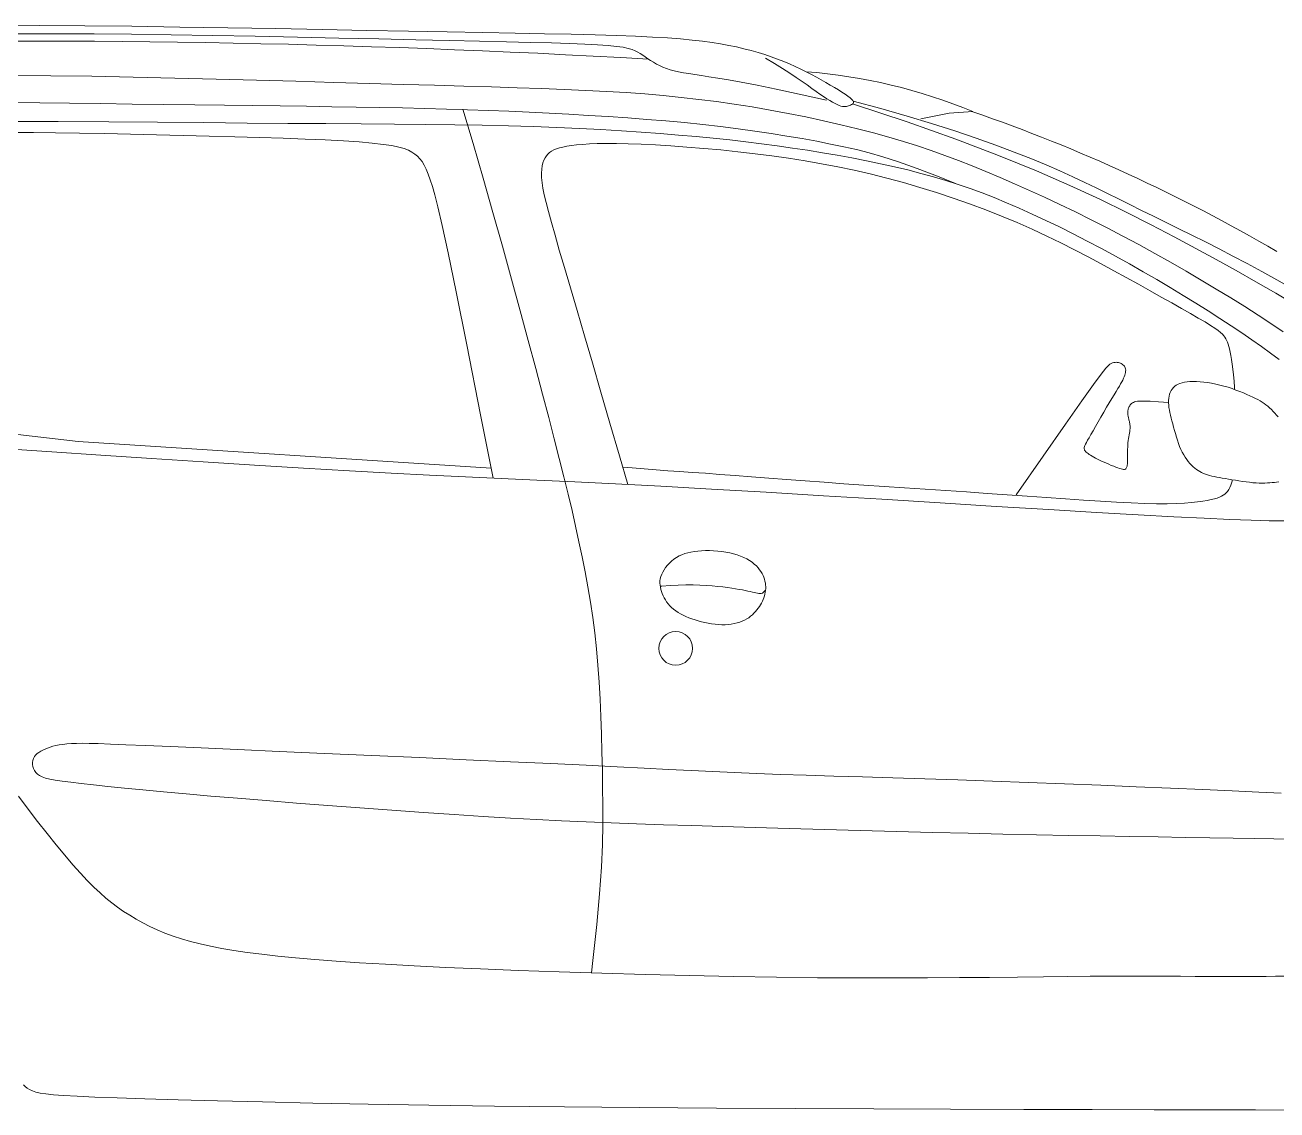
# Model space of a CAD drawing. Header units: metres. Extents: x -1838 to 2049, y 6 to 1786.
# Drawn here: x -754 to 735, y 166 to 1457 of the extents above; entities that cross this region are included whole.
import ezdxf

# ---------------------------------------------------------------- set-up
doc = ezdxf.new("R2010")
doc.units = ezdxf.units.M
doc.layers.add('A-DETL-GENF', color=92, linetype='Continuous', lineweight=18)

# ---------------------------------------------------------------- blocks, each defined once
blk = doc.blocks.new('90 peugeot_aanzicht - 901_Car_Peugeot 206 Estate Side_dwg-5052157-00_0 Basismaterialen')
at = {"layer": 'A-DETL-GENF', "flags": 128}
for points in [[(1016.3, 4830.4), (1067.7, 4830), (1121.7, 4829.5), (1177.7, 4828.9), (1234.8, 4828), (1292.1, 4827.1), (1348.9, 4826.1), (1404.2, 4825.1), (1457.2, 4824.1), (1507, 4823.2), (1553, 4822.3), (1595.2, 4821.6), (1633.7, 4820.8), (1668.7, 4820.1), (1700.4, 4819.4), (1728.9, 4818.7), (1754.5, 4817.9), (1777.2, 4817.1), (1797.3, 4816.1), (1815, 4815.1), (1830.7, 4813.9), (1844.6, 4812.6), (1856.9, 4811.2), (1868.1, 4809.6), (1878.4, 4808), (1888, 4806.2), (1897.2, 4804.3), (1906.1, 4802.2), (1914.7, 4800.1), (1922.9, 4797.7), (1930.9, 4795.3), (1938.7, 4792.7), (1946.1, 4790), (1953.4, 4787.2), (1960.4, 4784.2), (1967.2, 4781.1), (1973.8, 4778), (1980.2, 4774.8), (1986.4, 4771.6), (1992.3, 4768.3), (1998.1, 4765.2), (2003.6, 4762), (2008.9, 4759), (2013.9, 4756), (2018.5, 4753.2), (2022.8, 4750.6), (2026.6, 4748.1), (2029.8, 4745.8), (2032.4, 4743.8), (2034.4, 4742), (2035.7, 4740.5), (2036.3, 4739.2), (2036.4, 4738.1), (2036, 4737.2), (2035.3, 4736.4), (2034.3, 4735.8), (2033.1, 4735.2), (2031.9, 4734.7), (2030.6, 4734.3), (2029.4, 4733.9), (2028, 4733.6), (2026.6, 4733.4), (2025.1, 4733.5), (2023.4, 4733.7), (2021.5, 4734.1), (2019.4, 4734.8), (2017.1, 4735.8), (2014.5, 4737.1), (2011.5, 4738.7), (2008.3, 4740.6), (2004.7, 4742.8), (2000.8, 4745.4), (1996.6, 4748.3), (1991.9, 4751.5), (1986.9, 4755.1), (1981.3, 4759.1), (1975.2, 4763.4), (1968.3, 4768.1), (1960.6, 4773.3), (1952, 4778.8), (1942.5, 4784.7), (1931.7, 4791.1)], [(2004.4, 4741.1), (1971.8, 4748.3), (1944.5, 4754.1), (1921.8, 4758.7), (1903, 4762.3), (1887.6, 4765.1), (1875, 4767.2), (1864.5, 4768.9), (1855.6, 4770.2), (1847.6, 4771.5), (1840.4, 4772.6), (1834, 4773.7), (1828.2, 4774.8), (1823, 4776), (1818.2, 4777.3), (1813.8, 4778.7), (1809.7, 4780.3), (1805.7, 4782.1), (1802, 4784), (1798.4, 4786.1), (1795, 4788.2), (1791.7, 4790.4), (1788.6, 4792.5), (1785.6, 4794.6), (1782.7, 4796.5), (1779.9, 4798.3), (1776.8, 4799.9), (1773.1, 4801.3), (1768.3, 4802.7), (1762.2, 4803.9), (1754.4, 4805), (1744.4, 4806), (1731.9, 4806.8), (1716.7, 4807.7), (1698.4, 4808.4), (1676.9, 4809.1), (1652, 4809.8), (1623.6, 4810.5), (1591.5, 4811.3), (1555.5, 4812.1), (1515.5, 4813), (1471.5, 4813.9), (1424.2, 4814.9), (1374.9, 4816), (1324.5, 4817), (1274.1, 4817.9), (1224.6, 4818.7), (1177.2, 4819.4), (1132.9, 4819.8), (1092.4, 4820), (1055.8, 4820), (1022.6, 4819.8)], [(1033.4, 4770.5), (1081.2, 4770.1), (1130, 4769.4), (1179.4, 4768.5), (1228.8, 4767.4), (1277.9, 4766.2), (1326.1, 4764.8), (1372.9, 4763.5), (1417.9, 4762.2), (1460.5, 4760.9), (1500.5, 4759.8), (1537.9, 4758.8), (1572.8, 4757.8), (1605.5, 4756.8), (1636.2, 4755.9), (1665, 4754.9), (1692.2, 4753.9), (1717.9, 4752.7), (1742.4, 4751.5), (1765.8, 4750), (1788.2, 4748.4), (1810.1, 4746.5), (1831.4, 4744.4), (1852.4, 4742), (1873.4, 4739.4), (1894.4, 4736.3), (1915.7, 4733), (1937.2, 4729.3), (1958.6, 4725.3), (1979.9, 4721.1), (2000.8, 4716.6), (2021.3, 4711.9), (2041.2, 4707.1), (2060.2, 4702.2), (2078.4, 4697.1), (2095.9, 4691.9), (2112.7, 4686.6), (2129.1, 4681), (2145.3, 4675.3), (2161.4, 4669.2), (2177.6, 4662.9), (2194, 4656.2), (2210.9, 4649.1), (2228.2, 4641.6), (2245.9, 4633.8), (2263.9, 4625.6), (2282.2, 4617.1), (2300.7, 4608.2), (2319.4, 4598.9), (2338.2, 4589.3), (2357.2, 4579.4), (2376.1, 4569.2), (2395, 4558.8), (2413.8, 4548.2), (2432.3, 4537.6), (2450.4, 4526.9), (2468.1, 4516.3), (2485.4, 4505.8), (2502, 4495.5), (2518, 4485.4), (2533.3, 4475.4), (2548, 4465.6)], [(2549.1, 3699.2), (2538.6, 3699), (2527.4, 3698.9), (2515.4, 3698.8), (2502.6, 3698.7), (2489, 3698.7), (2474.6, 3698.7), (2459.3, 3698.8), (2443, 3698.9), (2425.7, 3699), (2407.1, 3699.1), (2387.3, 3699.2), (2365.9, 3699.2), (2342.9, 3699.2), (2318, 3699.1), (2291.3, 3698.8), (2262.5, 3698.5), (2231.5, 3698.1), (2198.2, 3697.7), (2162.5, 3697.4), (2124.4, 3697.1), (2083.6, 3697), (2040.1, 3697), (1993.8, 3697.3), (1944.8, 3697.9), (1893.7, 3698.8), (1841.5, 3699.9), (1788.9, 3701.2), (1736.9, 3702.7), (1686.3, 3704.3), (1637.9, 3706), (1592.8, 3707.7), (1551.4, 3709.5), (1513.8, 3711.3), (1479.7, 3713.2), (1448.8, 3715.1), (1420.8, 3717), (1395.4, 3718.9), (1372.4, 3721), (1351.5, 3723), (1332.5, 3725.1), (1315.1, 3727.3), (1299.2, 3729.6), (1284.7, 3732.1), (1271.3, 3734.6), (1259, 3737.4), (1247.6, 3740.3), (1236.8, 3743.4), (1226.7, 3746.8), (1217, 3750.4), (1207.9, 3754.2), (1199.2, 3758.3), (1190.8, 3762.5), (1182.9, 3766.9), (1175.3, 3771.5), (1167.9, 3776.2), (1160.8, 3781.1), (1153.9, 3786.3), (1146.9, 3792), (1139.8, 3798.2), (1132.5, 3805.1), (1124.7, 3813), (1116.4, 3821.8), (1107.5, 3831.7), (1097.9, 3843), (1087.6, 3855.3), (1076.8, 3868.7), (1065.6, 3882.9), (1054.2, 3897.8), (1042.7, 3913.2)], [(1034.8, 4738.3), (1068, 4737.8), (1103.5, 4737.4), (1140.4, 4736.9), (1178.1, 4736.4), (1215.7, 4735.9), (1252.5, 4735.5), (1287.9, 4735), (1321.7, 4734.6), (1354.2, 4734.2), (1385.4, 4733.8), (1415.5, 4733.3), (1444.5, 4732.8), (1472.5, 4732.3), (1499.8, 4731.8), (1526.2, 4731.1), (1552.1, 4730.4), (1577.3, 4729.6), (1602.1, 4728.8), (1626.4, 4727.8), (1650.4, 4726.8), (1674.2, 4725.6), (1697.8, 4724.4), (1721.3, 4723), (1744.6, 4721.6), (1767.8, 4720), (1790.7, 4718.2), (1813.2, 4716.3), (1835.4, 4714.3), (1857.2, 4712.1), (1878.4, 4709.7), (1899.1, 4707.1), (1919.1, 4704.3), (1938.6, 4701.4), (1957.3, 4698.4), (1975.4, 4695.3), (1992.7, 4692.1), (2009.2, 4688.9), (2024.9, 4685.6), (2039.9, 4682.2), (2055.1, 4678.4), (2071.5, 4673.7), (2090.1, 4667.7), (2112.1, 4659.8), (2138.3, 4649.8), (2158, 4641.8)], [(2558.5, 4517.1), (2540.1, 4527.5), (2522.3, 4537.3), (2505, 4546.6), (2488.1, 4555.5), (2471.5, 4564.2), (2455.2, 4572.4), (2439.2, 4580.4), (2423.6, 4588.2), (2408.4, 4595.7), (2393.6, 4602.9), (2379.3, 4609.9), (2365.4, 4616.8), (2351.9, 4623.5), (2338.7, 4630.1), (2325.4, 4636.7), (2311.8, 4643.3), (2297.4, 4650), (2282.2, 4656.9), (2265.6, 4664), (2247.5, 4671.5), (2227.7, 4679.3), (2205.9, 4687.4), (2182.4, 4695.8), (2156.9, 4704.4), (2129.5, 4713.2), (2100.2, 4722.1), (2069, 4731), (2035.9, 4740)], [(1724.6, 3703.1), (1726.4, 3717.9), (1731, 3760.7), (1734.3, 3797.2), (1736.4, 3828.6), (1737.6, 3855.8), (1738.1, 3880), (1738.1, 3902.2), (1737.9, 3923.4), (1737.6, 3944.6), (1737.1, 3965.7), (1736.6, 3986.8), (1735.9, 4007.8), (1735, 4028.5), (1733.9, 4048.9), (1732.4, 4068.9), (1730.7, 4088.4), (1728.7, 4107.4), (1726.3, 4125.9), (1723.6, 4144.1), (1720.5, 4162.1), (1717.2, 4179.9), (1713.7, 4197.9), (1709.8, 4215.9), (1705.8, 4234.3), (1701.5, 4253), (1696.9, 4272.5), (1691.9, 4293), (1686.4, 4314.8), (1680.4, 4338.3), (1673.8, 4363.8), (1666.5, 4391.5), (1658.4, 4421.9), (1649.5, 4455), (1639.8, 4490.5), (1629.5, 4528.1), (1618.6, 4567.2), (1607.3, 4607.5), (1595.6, 4648.3), (1583.7, 4689.4), (1571.6, 4730.2)], [(2035.4, 4736.6), (2100.5, 4715.1), (2158.1, 4694.8), (2209.1, 4675.4), (2254.1, 4657.1), (2294, 4639.6), (2329.5, 4623.1), (2361.6, 4607.5), (2390.8, 4592.6), (2418, 4578.4), (2443.7, 4564.8), (2468.2, 4551.6), (2492, 4538.4), (2515.4, 4525.1), (2539, 4511.4), (2563, 4497.2)], [(2116.6, 4718.8), (2150.5, 4725.4), (2178.6, 4727.4)], [(1028.8, 4326.5), (1082.6, 4322.8), (1140.6, 4318.8), (1201.2, 4314.7), (1262.7, 4310.7), (1323.5, 4306.8), (1382.1, 4303.2), (1436.6, 4300), (1486.2, 4297.4), (1531.8, 4295.1), (1574.9, 4293.1), (1617, 4291.2), (1659.8, 4289.2), (1704.8, 4287.1), (1753.4, 4284.7), (1807.3, 4281.9), (1867.4, 4278.5), (1932.5, 4274.7), (2000.8, 4270.6), (2070.4, 4266.3), (2139.5, 4262), (2206.3, 4257.9), (2269, 4254.1), (2325.8, 4250.7), (2375.2, 4247.8), (2417.6, 4245.5), (2453.7, 4243.7), (2484.2, 4242.3), (2509.8, 4241.4), (2531.3, 4240.8), (2549.2, 4240.5)], [(2543.1, 4432.7), (2532.9, 4440.3), (2522, 4448.1), (2510.6, 4456.1), (2498.6, 4464.3), (2485.9, 4472.8), (2472.6, 4481.5), (2458.6, 4490.5), (2444, 4499.6), (2428.9, 4508.8), (2413.4, 4518.2), (2397.5, 4527.6), (2381.3, 4536.9), (2364.8, 4546.2), (2348.2, 4555.4), (2331.5, 4564.5), (2314.7, 4573.3), (2298, 4581.9), (2281.5, 4590.2), (2265.2, 4598.1), (2249.3, 4605.6), (2233.8, 4612.6), (2218.7, 4619.1), (2204, 4625.2), (2189.6, 4630.8), (2175.3, 4636), (2161, 4640.9), (2146.5, 4645.5), (2131.8, 4649.8), (2116.7, 4654), (2101.1, 4658), (2085.1, 4661.8), (2068.6, 4665.4), (2051.8, 4668.9), (2034.6, 4672.3), (2017.2, 4675.5), (1999.5, 4678.5), (1981.7, 4681.4), (1963.8, 4684.1), (1945.6, 4686.7), (1927.2, 4689.2), (1908.4, 4691.5), (1889.2, 4693.7), (1869.5, 4695.8), (1849.2, 4697.7), (1828.2, 4699.6), (1806.5, 4701.4), (1783.9, 4703.1), (1760.4, 4704.7), (1735.9, 4706.1), (1710.3, 4707.4), (1683.4, 4708.6), (1655.3, 4709.6), (1625.8, 4710.5), (1594.7, 4711.2), (1561.9, 4711.7), (1527.2, 4712.1), (1490.2, 4712.5), (1450.7, 4712.8), (1408.5, 4713.1), (1363.4, 4713.4), (1315, 4713.8), (1263.2, 4714.3), (1208.3, 4714.8), (1150.5, 4715.3), (1090.1, 4715.6), (1027.5, 4715.8)], [(1036.5, 4702.4), (1060.5, 4702.4), (1087, 4702.1), (1115.3, 4701.8), (1145.1, 4701.3), (1175.9, 4700.7), (1207.2, 4700), (1238.7, 4699.2), (1269.8, 4698.4), (1300.2, 4697.6), (1329.6, 4696.7), (1357.6, 4695.8), (1383.8, 4694.8), (1407.8, 4693.7), (1429.4, 4692.5), (1448.1, 4691.3), (1463.8, 4690), (1476.7, 4688.5), (1487, 4687), (1495.3, 4685.3), (1501.8, 4683.5), (1506.9, 4681.5), (1511, 4679.3), (1514.5, 4676.9), (1517.5, 4674.3), (1520.3, 4671.4), (1523, 4667.9), (1525.5, 4663.8), (1527.9, 4659), (1530.3, 4653.2), (1532.8, 4646.3), (1535.4, 4638.2), (1538.3, 4628.3), (1542, 4614), (1547, 4592), (1554, 4559.4), (1563.6, 4513.1), (1576.3, 4449.9), (1592.8, 4366.7), (1607.5, 4291.6)], [(1767.8, 4284), (1758, 4318.1), (1746.7, 4356.8), (1736, 4393.7), (1725.8, 4428.5), (1716.3, 4460.9), (1707.5, 4490.8), (1699.6, 4517.9), (1692.5, 4541.9), (1686.4, 4562.6), (1681.3, 4580.5), (1676.9, 4595.6), (1673.4, 4608.5), (1670.6, 4619.3), (1668.5, 4628.4), (1666.9, 4636.2), (1665.9, 4642.9), (1665.3, 4648.9), (1665.2, 4654.2), (1665.4, 4658.8), (1666, 4663), (1666.9, 4666.6), (1668.1, 4669.7), (1669.5, 4672.5), (1671.1, 4674.9), (1672.9, 4677), (1674.9, 4678.9), (1677.2, 4680.5), (1679.9, 4681.9), (1683, 4683.2), (1686.5, 4684.3), (1690.6, 4685.3), (1695.3, 4686.2), (1700.7, 4687.1), (1706.9, 4687.8), (1714, 4688.5), (1722.2, 4689.1), (1731.6, 4689.4), (1742.4, 4689.6), (1754.6, 4689.5), (1768.4, 4689.2), (1783.9, 4688.7), (1800.9, 4687.8), (1819.1, 4686.7), (1838.3, 4685.3), (1858.2, 4683.7), (1878.5, 4681.8), (1898.9, 4679.7), (1919.3, 4677.3), (1939.4, 4674.8), (1959.2, 4672), (1978.9, 4668.9), (1998.3, 4665.5), (2017.7, 4661.8), (2037.1, 4657.7), (2056.5, 4653.3), (2076, 4648.4), (2095.8, 4643), (2115.6, 4637.2), (2135.4, 4631.1), (2155.1, 4624.6), (2174.6, 4617.7), (2193.9, 4610.5), (2212.8, 4603.1), (2231.2, 4595.4), (2249.1, 4587.5), (2266.4, 4579.4), (2283.3, 4571.2), (2299.6, 4562.9), (2315.6, 4554.6), (2331.1, 4546.3), (2346.2, 4538.1), (2361, 4530), (2375.5, 4522), (2389.4, 4514.3), (2402.7, 4506.9), (2415.3, 4499.9), (2426.9, 4493.3), (2437.5, 4487.3), (2446.8, 4481.9), (2454.8, 4477.2), (2461.2, 4473.2), (2466.4, 4469.9), (2470.3, 4467.1), (2473.3, 4464.7), (2475.6, 4462.7), (2477.2, 4460.8), (2478.4, 4459.1), (2479.5, 4457.3), (2480.4, 4455.4), (2481.4, 4453.3), (2482.3, 4451), (2483.2, 4448.2), (2484, 4445.1), (2484.9, 4441.5), (2485.7, 4437.3), (2486.5, 4432.5), (2487.2, 4427.1), (2488, 4420.9), (2488.7, 4414.2), (2489.3, 4406.9), (2489.9, 4399.1), (2490, 4396.8)], [(2230, 4271.6), (2262, 4317.6), (2288.7, 4355.7), (2308.4, 4383.6), (2322.2, 4402.8), (2331.2, 4415.1), (2336.7, 4422.1), (2339.8, 4425.4), (2341.7, 4426.9), (2343.3, 4427.8), (2344.8, 4428.5), (2346.3, 4428.9), (2347.7, 4429.2), (2349.1, 4429.3), (2350.4, 4429.2), (2351.7, 4429), (2352.9, 4428.7), (2354.1, 4428.2), (2355.2, 4427.7), (2356.2, 4427.1), (2357.2, 4426.4), (2358.1, 4425.6), (2358.8, 4424.7), (2359.4, 4423.7), (2359.9, 4422.5), (2360.2, 4421.3), (2360.4, 4420), (2360.3, 4418.7), (2360.2, 4417.2), (2359.9, 4415.6), (2359.4, 4413.9), (2358.7, 4412.1), (2357.9, 4410.2), (2356.9, 4408.2), (2355.8, 4406.1), (2354.4, 4403.7), (2352.9, 4401), (2351.1, 4398), (2349, 4394.6), (2346.6, 4390.7), (2343.9, 4386.2), (2340.9, 4381.1), (2337.7, 4375.7), (2334.4, 4369.9), (2331, 4364.1), (2327.7, 4358.3), (2324.5, 4352.8), (2321.6, 4347.7), (2319, 4343.3), (2316.8, 4339.5), (2315.1, 4336.5), (2313.7, 4334), (2312.7, 4332), (2311.9, 4330.4), (2311.4, 4329.2), (2311.1, 4328.1), (2311, 4327.3), (2311, 4326.4), (2311.2, 4325.6), (2311.5, 4324.8), (2312, 4324), (2312.7, 4323.2), (2313.5, 4322.4), (2314.5, 4321.6), (2315.7, 4320.7), (2317.1, 4319.7), (2318.7, 4318.7), (2320.4, 4317.6), (2322.4, 4316.5), (2324.5, 4315.3), (2326.8, 4314.1), (2329.2, 4312.9), (2331.8, 4311.7), (2334.6, 4310.4), (2337.5, 4309.1), (2340.4, 4307.9), (2343.3, 4306.7), (2346.1, 4305.6), (2348.7, 4304.6), (2351.1, 4303.7), (2353.2, 4303), (2355, 4302.5), (2356.5, 4302.1), (2357.8, 4301.9), (2358.8, 4301.9), (2359.6, 4302), (2360.2, 4302.3), (2360.7, 4302.7), (2361.1, 4303.3), (2361.5, 4304), (2361.8, 4304.9), (2362, 4305.9), (2362.2, 4307.1), (2362.4, 4308.4), (2362.5, 4310), (2362.6, 4311.7), (2362.6, 4313.7), (2362.7, 4315.8), (2362.7, 4318.2), (2362.6, 4320.6), (2362.6, 4323.2), (2362.7, 4325.8), (2362.8, 4328.4), (2362.9, 4331.1), (2363.1, 4333.6), (2363.4, 4336.1), (2363.7, 4338.5), (2364.1, 4340.8), (2364.5, 4342.9), (2364.8, 4345), (2365.2, 4347), (2365.4, 4348.8), (2365.6, 4350.5), (2365.7, 4352.1), (2365.6, 4353.6), (2365.5, 4355), (2365.3, 4356.3), (2365.1, 4357.6), (2364.8, 4358.7), (2364.5, 4359.8), (2364.3, 4360.9), (2364, 4361.9), (2363.8, 4362.9), (2363.6, 4363.8), (2363.4, 4364.7), (2363.3, 4365.6), (2363.1, 4366.5), (2363, 4367.4), (2363, 4368.3), (2362.9, 4369.2), (2362.9, 4370.1), (2363, 4371), (2363.1, 4372), (2363.3, 4372.9), (2363.5, 4373.8), (2363.8, 4374.8), (2364.2, 4375.7), (2364.6, 4376.7), (2365.2, 4377.6), (2365.9, 4378.5), (2366.6, 4379.4), (2367.5, 4380.2), (2368.5, 4380.9), (2369.7, 4381.6), (2370.9, 4382.2), (2372.4, 4382.7), (2374.6, 4383), (2377.8, 4383.2), (2382.7, 4383.2), (2389.7, 4382.9), (2399.3, 4382.3), (2411.4, 4381.5)], [(2541.8, 4364.2), (2539.9, 4366.5), (2537.9, 4368.7), (2535.9, 4370.9), (2533.8, 4373), (2531.7, 4375), (2529.5, 4376.9), (2527.3, 4378.7), (2525.1, 4380.3), (2522.8, 4381.9), (2520.3, 4383.4), (2517.7, 4384.9), (2514.8, 4386.3), (2511.7, 4387.9), (2508.3, 4389.4), (2504.5, 4391.1), (2500.5, 4392.8), (2496.2, 4394.5), (2491.6, 4396.2), (2487, 4397.9), (2482.2, 4399.5), (2477.3, 4400.9), (2472.4, 4402.2), (2467.5, 4403.4), (2462.7, 4404.3), (2457.9, 4405.1), (2453.3, 4405.7), (2448.9, 4406.1), (2444.6, 4406.4), (2440.6, 4406.5), (2436.9, 4406.4), (2433.5, 4406.1), (2430.4, 4405.7), (2427.5, 4405), (2425, 4404.2), (2422.7, 4403.3), (2420.6, 4402.1), (2418.8, 4400.8), (2417.2, 4399.2), (2415.7, 4397.5), (2414.5, 4395.6), (2413.5, 4393.5), (2412.7, 4391.3), (2412.1, 4388.9), (2411.6, 4386.4), (2411.4, 4383.8), (2411.4, 4381.1), (2411.6, 4378.3), (2411.9, 4375.5), (2412.4, 4372.5), (2413, 4369.4), (2413.8, 4366.2), (2414.6, 4362.9), (2415.5, 4359.5), (2416.5, 4355.9), (2417.4, 4352.1), (2418.5, 4348.3), (2419.5, 4344.4), (2420.7, 4340.4), (2421.9, 4336.5), (2423.2, 4332.7), (2424.6, 4329), (2426, 4325.5), (2427.6, 4322.2), (2429.4, 4319.2), (2431.1, 4316.3), (2433, 4313.6), (2434.9, 4311.2), (2436.8, 4308.9), (2438.8, 4306.9), (2440.8, 4305), (2442.7, 4303.3), (2444.7, 4301.8), (2446.7, 4300.4), (2448.7, 4299.2), (2450.8, 4298.1), (2453, 4297.1), (2455.2, 4296.3), (2457.7, 4295.4), (2460.2, 4294.7), (2462.9, 4294), (2465.8, 4293.4), (2468.8, 4292.7), (2472, 4292.1), (2475.4, 4291.5), (2479, 4290.9), (2482.8, 4290.3), (2486.8, 4289.6), (2490.9, 4288.9), (2495.2, 4288.2), (2499.5, 4287.6), (2503.7, 4287), (2507.9, 4286.5), (2511.9, 4286), (2515.8, 4285.7), (2519.4, 4285.5), (2522.8, 4285.5), (2526, 4285.6), (2529, 4285.7), (2531.9, 4285.9), (2534.6, 4286.2), (2537.3, 4286.4), (2539.9, 4286.7), (2542.5, 4287)], [(1605.3, 4303.2), (1113.7, 4334.9), (959.4, 4352.7)], [(2487.5, 4289.5), (2486.9, 4286.7), (2485.7, 4283.1), (2484.4, 4280.2), (2483.1, 4277.8), (2481.6, 4275.7), (2480, 4274), (2478.4, 4272.5), (2476.6, 4271.1), (2474.5, 4269.9), (2472.1, 4268.8), (2469.3, 4267.8), (2466, 4266.8), (2462.1, 4265.9), (2457.5, 4265), (2452.2, 4264.1), (2446, 4263.3), (2438.8, 4262.5), (2430.5, 4261.9), (2420.8, 4261.4), (2409.8, 4261.1), (2397.2, 4261.1), (2383, 4261.4), (2367, 4262), (2349.4, 4262.9), (2330.4, 4264), (2310.1, 4265.4), (2288.7, 4266.9), (2266.3, 4268.5), (2243.2, 4270.1), (2219.5, 4271.8), (2195.5, 4273.4), (2171.1, 4275.1), (2146.5, 4276.7), (2121.9, 4278.3), (2097.3, 4279.9), (2072.9, 4281.5), (2048.7, 4283.2), (2024.9, 4284.8), (2001.6, 4286.5), (1978.9, 4288.2), (1956.8, 4289.9), (1935.6, 4291.5), (1915.2, 4293.1), (1895.8, 4294.6), (1877.5, 4296), (1860.5, 4297.2), (1844.6, 4298.3), (1829.7, 4299.3), (1815.5, 4300.3), (1801.5, 4301.3), (1787.5, 4302.4), (1773.2, 4303.6), (1761.8, 4304.7)], [(1806.5, 4162.8), (1808.2, 4163), (1818.2, 4163.8), (1827.8, 4164.3), (1836.9, 4164.5), (1845.6, 4164.4), (1853.7, 4164.2), (1861.3, 4163.8), (1868.4, 4163.3), (1875, 4162.7), (1881, 4162.1), (1886.6, 4161.4), (1891.6, 4160.7), (1896.2, 4159.9), (1900.4, 4159.2), (1904.3, 4158.5), (1907.7, 4157.8), (1910.8, 4157.1), (1913.6, 4156.5), (1916.1, 4155.9), (1918.4, 4155.4), (1920.4, 4155), (1922.2, 4154.6), (1923.8, 4154.4), (1925.3, 4154.3), (1926.6, 4154.3), (1928, 4154.7), (1929.5, 4155.8), (1931.4, 4157.7), (1931.8, 4158.3)], [(2562.4, 3539.9), (2514.7, 3540.1), (2458.9, 3540.2), (2394.3, 3540.3), (2320.6, 3540.5), (2239.1, 3540.7), (2151.8, 3540.9), (2060.5, 3541.2), (1967, 3541.6), (1873.3, 3542.1), (1781.3, 3542.7), (1692.7, 3543.5), (1609.1, 3544.5), (1531.2, 3545.6), (1459, 3546.9), (1392.9, 3548.2), (1333, 3549.5), (1279.5, 3550.8), (1232.8, 3552.1), (1193, 3553.3), (1160.1, 3554.4), (1133.6, 3555.3), (1112.7, 3556.2), (1096.5, 3557.1), (1084.3, 3558.1), (1075.3, 3559), (1068.6, 3560.1), (1063.5, 3561.3), (1059.3, 3562.6), (1055.9, 3564.2), (1053, 3565.9), (1050.7, 3567.7), (1048.8, 3569.7)], [(2545.6, 3916.8), (2518.7, 3918.1), (2487.3, 3919.4), (2452.1, 3921), (2413.7, 3922.7), (2373, 3924.4), (2330.7, 3926.2), (2287.6, 3927.9), (2244.4, 3929.6), (2201.9, 3931.1), (2160.8, 3932.6), (2121.3, 3933.8), (2083.4, 3935), (2047.3, 3936.1), (2012.9, 3937.1), (1980.3, 3938.1), (1949.8, 3939.1), (1921.2, 3940.2), (1894.5, 3941.2), (1868.9, 3942.4), (1843.2, 3943.6), (1816.4, 3944.9), (1787.3, 3946.4), (1755.1, 3948.1), (1718.4, 3949.9), (1676.4, 3951.9), (1628.4, 3954.2), (1575.7, 3956.6), (1520, 3959.1), (1463.2, 3961.6), (1407, 3964.1), (1353.2, 3966.4), (1303.6, 3968.6), (1260, 3970.5), (1223.6, 3972.1), (1194.1, 3973.4), (1170.5, 3974.4), (1152.1, 3975.2), (1137.8, 3975.7), (1126.9, 3976), (1118.5, 3976.1), (1111.7, 3976), (1105.7, 3975.8), (1100.3, 3975.4), (1095.5, 3974.8), (1091.2, 3974.1), (1087.3, 3973.4), (1083.8, 3972.5), (1080.5, 3971.5), (1077.5, 3970.4), (1074.6, 3969.3), (1071.9, 3968.1), (1069.4, 3966.8), (1067.1, 3965.3), (1065, 3963.8), (1063.2, 3962), (1061.8, 3960.2), (1060.7, 3958.1), (1059.9, 3955.8), (1059.6, 3953.4), (1059.6, 3951), (1060, 3948.5), (1060.8, 3946), (1061.9, 3943.6), (1063.5, 3941.4), (1065.5, 3939.4), (1067.9, 3937.7), (1071, 3936.1), (1074.9, 3934.8), (1080.1, 3933.5), (1086.6, 3932.2), (1094.9, 3931), (1105, 3929.7), (1117.4, 3928.2), (1132.1, 3926.6), (1149.2, 3924.8), (1168.8, 3922.8), (1190.9, 3920.7), (1215.3, 3918.4), (1242.3, 3916), (1271.7, 3913.4), (1303.5, 3910.7), (1337.7, 3907.9), (1373.8, 3905), (1411.1, 3902.1), (1449.1, 3899.3), (1487.2, 3896.5), (1524.8, 3893.8), (1561.2, 3891.4), (1595.8, 3889.2), (1628.4, 3887.2), (1659.3, 3885.5), (1689.1, 3884), (1718.4, 3882.7), (1748, 3881.5), (1778.4, 3880.4), (1810.2, 3879.3), (1844.2, 3878.2), (1880.7, 3877), (1919.5, 3875.8), (1960, 3874.6), (2001.9, 3873.5), (2044.6, 3872.3), (2087.6, 3871.2), (2130.5, 3870.1), (2172.8, 3869.1), (2214.1, 3868.2), (2254.1, 3867.4), (2292.8, 3866.6), (2330, 3866), (2365.5, 3865.3), (2399.2, 3864.8), (2431, 3864.2), (2460.7, 3863.7), (2488.2, 3863.2), (2513.6, 3862.8), (2536.8, 3862.5), (2557.9, 3862.2)]]:
    blk.add_lwpolyline(points, dxfattribs=at)
blk.add_lwpolyline([(1820, 4137.5), (1822.4, 4135.5), (1825, 4133.6), (1827.8, 4131.8), (1830.7, 4130.1), (1833.8, 4128.5), (1837.1, 4127), (1840.6, 4125.5), (1844.2, 4124.2), (1847.9, 4122.9), (1851.7, 4121.7), (1855.7, 4120.6), (1859.6, 4119.6), (1863.7, 4118.8), (1867.7, 4118.1), (1871.7, 4117.6), (1875.7, 4117.2), (1879.7, 4117.1), (1883.6, 4117.1), (1887.3, 4117.4), (1891, 4117.8), (1894.5, 4118.4), (1897.9, 4119.2), (1901.1, 4120.1), (1904.1, 4121.3), (1906.9, 4122.5), (1909.5, 4124), (1911.9, 4125.5), (1914.1, 4127.2), (1916.1, 4128.9), (1918, 4130.8), (1919.8, 4132.7), (1921.5, 4134.7), (1923, 4136.7), (1924.5, 4138.8), (1925.8, 4140.8), (1927, 4142.9), (1928.1, 4145.1), (1929, 4147.2), (1929.8, 4149.3), (1930.5, 4151.5), (1931.1, 4153.6), (1931.5, 4155.8), (1931.8, 4158), (1932, 4160.1), (1932, 4162.3), (1931.8, 4164.5), (1931.6, 4166.7), (1931.1, 4169), (1930.6, 4171.2), (1929.8, 4173.5), (1928.9, 4175.8), (1927.8, 4178.1), (1926.4, 4180.4), (1924.8, 4182.6), (1923, 4184.9), (1920.9, 4187.1), (1918.4, 4189.3), (1915.7, 4191.4), (1912.7, 4193.4), (1909.5, 4195.3), (1906, 4197.1), (1902.2, 4198.7), (1898.1, 4200.2), (1893.8, 4201.5), (1889.3, 4202.6), (1884.6, 4203.5), (1879.8, 4204.3), (1874.9, 4204.8), (1870, 4205.1), (1865.1, 4205.3), (1860.3, 4205.3), (1855.7, 4205.2), (1851.3, 4204.8), (1847.1, 4204.3), (1843.1, 4203.6), (1839.3, 4202.8), (1835.7, 4201.7), (1832.2, 4200.4), (1828.9, 4198.9), (1825.8, 4197.1), (1822.8, 4195.1), (1820, 4192.8), (1817.4, 4190.4), (1815.1, 4187.9), (1812.9, 4185.2), (1811, 4182.5), (1809.4, 4179.8), (1808.2, 4177.1), (1807.2, 4174.4), (1806.6, 4171.8), (1806.2, 4169.2), (1806.2, 4166.7), (1806.3, 4164.1), (1806.7, 4161.6), (1807.3, 4159.1), (1808, 4156.6), (1808.9, 4154.1), (1810, 4151.5), (1811.2, 4149.1), (1812.6, 4146.6), (1814.1, 4144.2), (1815.9, 4141.9), (1817.9, 4139.6)], close=True, dxfattribs=at)
at = {"layer": 'A-DETL-GENF'}
blk.add_circle((1824.9, 4089), 20.1, dxfattribs=at)
for centre, radius, start, end in [((1044.3, -8183.1), 12994.5, 86.69936, 91.35283), ((1931.5, 4132.4), 644.3, 67.4526, 85.6638), ((1511.7, 2799.2), 2040.2, 59.7206, 70.9218)]:
    blk.add_arc(centre, radius, start, end, dxfattribs=at)
blk = doc.blocks.new('90 peugeot_aanzicht - Type 1-3641820-00_0 Basismaterialen')
blk.add_blockref('90 peugeot_aanzicht - 901_Car_Peugeot 206 Estate Side_dwg-5052157-00_0 Basismaterialen', (-1805, -3373.8))

msp = doc.modelspace()

# ---------------------------------------------------------------- block references
msp.add_blockref('90 peugeot_aanzicht - Type 1-3641820-00_0 Basismaterialen', (0, 0))

doc.saveas('drawing.dxf')
